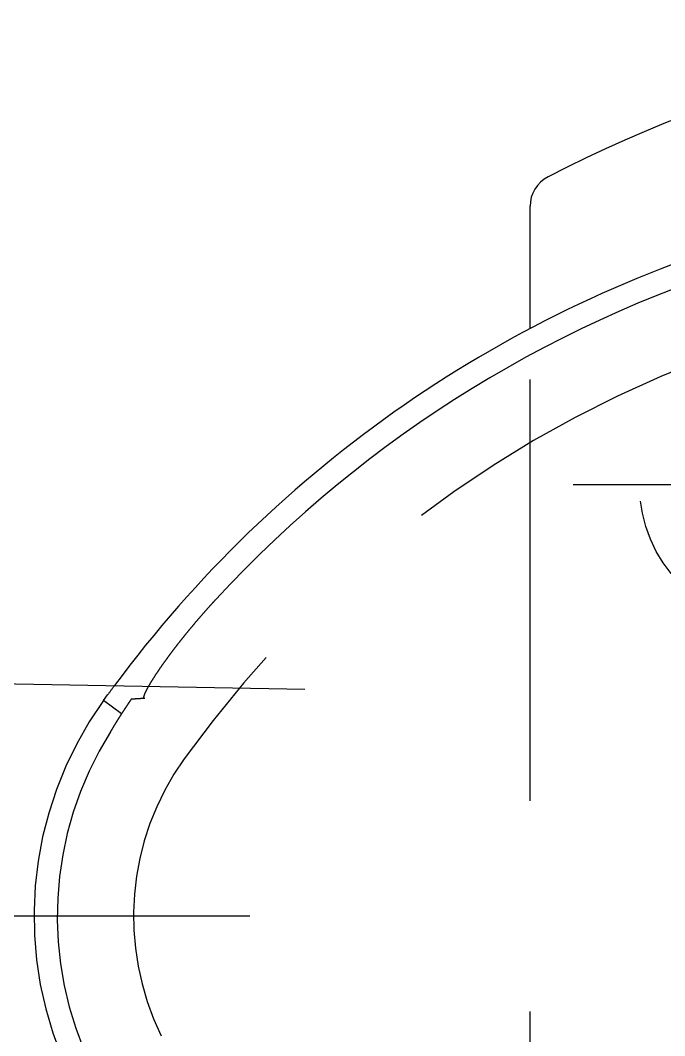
# Model space of a CAD drawing. Extents: x -128 to 60, y -136 to 42.
# Drawn here: x -35.37 to -15.94, y 9.4 to 40 of the extents above; entities that cross this region are included whole.
import ezdxf

# ---------------------------------------------------------------- set-up
doc = ezdxf.new("R2010")
doc.units = 0
doc.linetypes.add('CENTER', pattern=[50.8, 31.75, -6.35, 6.35, -6.35])
doc.linetypes.add('DASHED', pattern=[19.05, 12.7, -6.35])
doc.layers.get('0').update_dxf_attribs({"linetype": 'CONTINUOUS'})
doc.layers.add('CENTER', color=1, linetype='CONTINUOUS')

msp = doc.modelspace()

# ---------------------------------------------------------------- linework, layer by layer
at = {"color": 7, "linetype": 'CONTINUOUS'}
for p, q in [((-20, 30.71), (-20, 34.395)), ((-104.926, 21.289), (-26.789, 19.848))]:
    msp.add_line(p, q, dxfattribs=at)
at = {"color": 3, "linetype": 'DASHED'}
for p, q in [((-20, -2.571), (-20, 30.71)), ((-32.865, 19.5), (-32.741, 19.671)), ((-32.318, 19.107), (-32.865, 19.5))]:
    msp.add_line(p, q, dxfattribs=at)
at = {"color": 7}
msp.add_polyline3d([(-31.499, 19.935, 0), (-31.496, 19.94, 0), (-31.493, 19.946, 0), (-31.49, 19.951, 0), (-31.486, 19.957, 0), (-31.483, 19.963, 0), (-31.48, 19.969, 0), (-31.477, 19.974, 0), (-31.473, 19.98, 0), (-31.47, 19.986, 0), (-31.466, 19.992, 0), (-31.463, 19.998, 0), (-31.459, 20.004, 0), (-31.456, 20.01, 0), (-31.452, 20.016, 0), (-31.449, 20.022, 0), (-31.445, 20.028, 0), (-31.441, 20.034, 0), (-31.438, 20.041, 0), (-31.434, 20.047, 0), (-31.43, 20.053, 0), (-31.426, 20.059, 0), (-31.422, 20.066, 0), (-31.419, 20.072, 0), (-31.415, 20.078, 0), (-31.411, 20.085, 0), (-31.407, 20.091, 0), (-31.403, 20.097, 0), (-31.399, 20.104, 0), (-31.395, 20.11, 0), (-31.391, 20.117, 0), (-31.387, 20.123, 0), (-31.383, 20.13, 0), (-31.379, 20.137, 0), (-31.375, 20.143, 0), (-31.37, 20.15, 0), (-31.366, 20.157, 0), (-31.362, 20.163, 0), (-31.358, 20.17, 0), (-31.354, 20.177, 0), (-31.349, 20.183, 0), (-31.345, 20.19, 0), (-31.34, 20.197, 0), (-31.336, 20.204, 0), (-31.332, 20.211, 0), (-31.327, 20.218, 0), (-31.323, 20.225, 0), (-31.318, 20.232, 0), (-31.314, 20.239, 0), (-31.309, 20.246, 0), (-31.305, 20.253, 0), (-31.3, 20.26, 0), (-31.296, 20.267, 0), (-31.291, 20.274, 0), (-31.286, 20.281, 0), (-31.281, 20.289, 0), (-31.277, 20.296, 0), (-31.272, 20.303, 0), (-31.267, 20.31, 0), (-31.262, 20.318, 0), (-31.258, 20.325, 0), (-31.253, 20.332, 0), (-31.248, 20.34, 0), (-31.243, 20.347, 0), (-31.238, 20.354, 0), (-31.233, 20.362, 0), (-31.228, 20.369, 0), (-31.223, 20.377, 0), (-31.218, 20.384, 0), (-31.213, 20.392, 0), (-31.208, 20.399, 0), (-31.203, 20.407, 0), (-31.198, 20.414, 0), (-31.192, 20.422, 0), (-31.187, 20.43, 0), (-31.182, 20.437, 0), (-31.177, 20.445, 0), (-31.172, 20.453, 0), (-31.166, 20.46, 0), (-31.161, 20.468, 0), (-31.156, 20.476, 0), (-31.15, 20.484, 0), (-31.145, 20.491, 0), (-31.14, 20.499, 0), (-31.134, 20.507, 0), (-31.129, 20.515, 0), (-31.123, 20.523, 0), (-31.118, 20.53, 0), (-31.112, 20.538, 0), (-31.107, 20.546, 0), (-31.101, 20.554, 0), (-31.096, 20.562, 0), (-31.09, 20.57, 0), (-31.084, 20.578, 0), (-31.079, 20.586, 0), (-31.073, 20.594, 0), (-31.068, 20.602, 0), (-31.062, 20.61, 0), (-31.056, 20.618, 0), (-31.051, 20.626, 0), (-31.045, 20.634, 0), (-31.039, 20.642, 0), (-31.033, 20.651, 0), (-31.027, 20.659, 0), (-31.022, 20.667, 0), (-31.016, 20.675, 0), (-31.01, 20.683, 0), (-31.004, 20.691, 0), (-30.998, 20.7, 0), (-30.992, 20.708, 0), (-30.986, 20.716, 0), (-30.98, 20.724, 0), (-30.974, 20.733, 0), (-30.968, 20.741, 0), (-30.962, 20.749, 0), (-30.956, 20.757, 0), (-30.951, 20.766, 0), (-30.944, 20.774, 0), (-30.938, 20.782, 0), (-30.932, 20.791, 0), (-30.926, 20.799, 0), (-30.92, 20.807, 0), (-30.914, 20.816, 0), (-30.908, 20.824, 0), (-30.901, 20.833, 0), (-30.895, 20.841, 0), (-30.889, 20.849, 0), (-30.883, 20.858, 0), (-30.877, 20.866, 0), (-30.87, 20.875, 0), (-30.864, 20.883, 0), (-30.858, 20.892, 0), (-30.851, 20.9, 0), (-30.845, 20.909, 0), (-30.839, 20.917, 0), (-30.832, 20.926, 0), (-30.826, 20.934, 0), (-30.82, 20.943, 0), (-30.813, 20.951, 0), (-30.807, 20.96, 0), (-30.8, 20.969, 0), (-30.794, 20.977, 0), (-30.787, 20.986, 0), (-30.781, 20.994, 0), (-30.774, 21.003, 0), (-30.768, 21.012, 0), (-30.761, 21.02, 0), (-30.755, 21.029, 0), (-30.748, 21.038, 0), (-30.741, 21.046, 0), (-30.735, 21.055, 0), (-30.728, 21.064, 0), (-30.722, 21.072, 0), (-30.715, 21.081, 0), (-30.708, 21.09, 0), (-30.702, 21.099, 0), (-30.695, 21.107, 0), (-30.688, 21.116, 0), (-30.681, 21.125, 0), (-30.675, 21.133, 0), (-30.668, 21.142, 0), (-30.661, 21.151, 0), (-30.654, 21.16, 0), (-30.648, 21.169, 0), (-30.641, 21.177, 0), (-30.634, 21.186, 0), (-30.627, 21.195, 0), (-30.62, 21.204, 0), (-30.613, 21.212, 0), (-30.607, 21.221, 0), (-30.6, 21.23, 0), (-30.593, 21.239, 0), (-30.586, 21.248, 0), (-30.579, 21.256, 0), (-30.572, 21.265, 0), (-30.565, 21.274, 0), (-30.558, 21.283, 0), (-30.551, 21.292, 0), (-30.544, 21.301, 0), (-30.537, 21.309, 0), (-30.53, 21.318, 0), (-30.523, 21.327, 0), (-30.516, 21.336, 0), (-30.509, 21.345, 0), (-30.502, 21.354, 0), (-30.495, 21.363, 0), (-30.488, 21.372, 0), (-30.481, 21.381, 0), (-30.474, 21.389, 0), (-30.467, 21.398, 0), (-30.46, 21.407, 0), (-30.453, 21.416, 0), (-30.445, 21.425, 0), (-30.438, 21.434, 0), (-30.431, 21.443, 0), (-30.424, 21.452, 0), (-30.417, 21.46, 0), (-30.41, 21.469, 0), (-30.402, 21.478, 0), (-30.395, 21.487, 0), (-30.388, 21.496, 0), (-30.381, 21.505, 0), (-30.373, 21.514, 0), (-30.366, 21.523, 0), (-30.359, 21.532, 0), (-30.352, 21.541, 0), (-30.344, 21.55, 0), (-30.337, 21.558, 0), (-30.33, 21.567, 0), (-30.323, 21.576, 0), (-30.315, 21.585, 0), (-30.308, 21.594, 0), (-30.301, 21.603, 0), (-30.293, 21.612, 0), (-30.286, 21.621, 0), (-30.279, 21.63, 0), (-30.271, 21.639, 0), (-30.264, 21.648, 0), (-30.256, 21.657, 0), (-30.249, 21.666, 0), (-30.242, 21.674, 0), (-30.234, 21.683, 0), (-30.227, 21.692, 0), (-30.219, 21.701, 0), (-30.212, 21.71, 0), (-30.204, 21.719, 0), (-30.197, 21.728, 0), (-30.189, 21.737, 0), (-30.182, 21.746, 0), (-30.174, 21.755, 0), (-30.167, 21.764, 0), (-30.159, 21.773, 0), (-30.152, 21.782, 0), (-30.144, 21.791, 0), (-30.137, 21.8, 0), (-30.129, 21.809, 0), (-30.122, 21.818, 0), (-30.114, 21.827, 0), (-30.106, 21.836, 0), (-30.099, 21.845, 0), (-30.091, 21.854, 0), (-30.084, 21.863, 0), (-30.076, 21.872, 0), (-30.068, 21.881, 0), (-30.061, 21.89, 0), (-30.053, 21.899, 0), (-30.045, 21.908, 0), (-30.038, 21.917, 0), (-30.03, 21.926, 0), (-30.022, 21.935, 0), (-30.015, 21.944, 0), (-30.007, 21.953, 0), (-29.999, 21.962, 0), (-29.991, 21.971, 0), (-29.984, 21.98, 0), (-29.976, 21.988, 0), (-29.968, 21.997, 0), (-29.96, 22.006, 0), (-29.953, 22.015, 0), (-29.945, 22.024, 0), (-29.937, 22.033, 0), (-29.929, 22.042, 0), (-29.922, 22.051, 0), (-29.914, 22.06, 0), (-29.906, 22.069, 0), (-29.898, 22.078, 0), (-29.89, 22.087, 0), (-29.882, 22.096, 0), (-29.875, 22.105, 0), (-29.867, 22.114, 0), (-29.859, 22.123, 0), (-29.851, 22.132, 0), (-29.843, 22.141, 0), (-29.835, 22.15, 0), (-29.827, 22.159, 0), (-29.819, 22.168, 0), (-29.811, 22.177, 0), (-29.803, 22.186, 0), (-29.796, 22.195, 0), (-29.788, 22.204, 0), (-29.78, 22.213, 0), (-29.772, 22.222, 0), (-29.764, 22.231, 0), (-29.756, 22.24, 0), (-29.748, 22.249, 0), (-29.74, 22.258, 0), (-29.732, 22.267, 0), (-29.724, 22.276, 0), (-29.716, 22.285, 0), (-29.708, 22.294, 0), (-29.7, 22.302, 0), (-29.692, 22.311, 0), (-29.684, 22.32, 0), (-29.676, 22.329, 0), (-29.668, 22.338, 0), (-29.66, 22.347, 0), (-29.652, 22.356, 0), (-29.643, 22.365, 0), (-29.636, 22.374, 0), (-29.627, 22.383, 0), (-29.619, 22.392, 0), (-29.611, 22.401, 0), (-29.603, 22.41, 0), (-29.595, 22.419, 0), (-29.587, 22.428, 0), (-29.579, 22.437, 0), (-29.571, 22.445, 0), (-29.563, 22.454, 0), (-29.554, 22.463, 0), (-29.546, 22.472, 0), (-29.538, 22.481, 0), (-29.53, 22.49, 0), (-29.522, 22.499, 0), (-29.514, 22.508, 0), (-29.506, 22.517, 0), (-29.497, 22.526, 0), (-29.489, 22.535, 0), (-29.481, 22.543, 0), (-29.473, 22.552, 0), (-29.465, 22.561, 0)], dxfattribs=at)
at = {"color": 3}
for points in [[(-31.617, 19.568, 0), (-31.618, 19.568, 0), (-31.618, 19.568, 0), (-31.619, 19.568, 0), (-31.619, 19.568, 0), (-31.62, 19.568, 0), (-31.62, 19.568, 0), (-31.621, 19.568, 0), (-31.621, 19.568, 0), (-31.622, 19.568, 0), (-31.622, 19.568, 0), (-31.623, 19.568, 0), (-31.623, 19.568, 0), (-31.624, 19.569, 0), (-31.624, 19.569, 0), (-31.625, 19.569, 0), (-31.625, 19.569, 0), (-31.626, 19.569, 0), (-31.626, 19.569, 0), (-31.627, 19.569, 0), (-31.627, 19.569, 0), (-31.628, 19.569, 0), (-31.628, 19.569, 0), (-31.628, 19.57, 0), (-31.629, 19.57, 0), (-31.629, 19.57, 0), (-31.63, 19.57, 0), (-31.63, 19.57, 0), (-31.63, 19.57, 0), (-31.631, 19.57, 0), (-31.631, 19.571, 0), (-31.632, 19.571, 0), (-31.632, 19.571, 0), (-31.632, 19.571, 0), (-31.633, 19.572, 0), (-31.633, 19.572, 0), (-31.633, 19.572, 0), (-31.634, 19.572, 0), (-31.634, 19.573, 0), (-31.634, 19.573, 0), (-31.635, 19.573, 0), (-31.635, 19.573, 0), (-31.635, 19.573, 0), (-31.636, 19.574, 0), (-31.636, 19.574, 0), (-31.636, 19.574, 0), (-31.637, 19.575, 0), (-31.637, 19.575, 0), (-31.637, 19.575, 0), (-31.637, 19.576, 0), (-31.638, 19.576, 0), (-31.638, 19.576, 0), (-31.638, 19.577, 0), (-31.638, 19.577, 0), (-31.639, 19.578, 0), (-31.639, 19.578, 0), (-31.639, 19.578, 0), (-31.639, 19.579, 0), (-31.64, 19.579, 0), (-31.64, 19.579, 0), (-31.64, 19.58, 0), (-31.64, 19.58, 0), (-31.64, 19.581, 0), (-31.641, 19.581, 0), (-31.641, 19.582, 0), (-31.641, 19.582, 0), (-31.641, 19.583, 0), (-31.641, 19.583, 0), (-31.642, 19.584, 0), (-31.642, 19.584, 0), (-31.642, 19.584, 0), (-31.642, 19.585, 0), (-31.642, 19.585, 0), (-31.642, 19.586, 0), (-31.642, 19.587, 0), (-31.642, 19.587, 0), (-31.643, 19.588, 0), (-31.643, 19.588, 0), (-31.643, 19.589, 0), (-31.643, 19.589, 0), (-31.643, 19.59, 0), (-31.643, 19.59, 0), (-31.643, 19.591, 0), (-31.643, 19.592, 0), (-31.643, 19.592, 0), (-31.643, 19.593, 0), (-31.643, 19.593, 0), (-31.643, 19.594, 0), (-31.643, 19.595, 0), (-31.643, 19.595, 0), (-31.644, 19.596, 0), (-31.644, 19.597, 0), (-31.644, 19.597, 0), (-31.644, 19.598, 0), (-31.644, 19.599, 0), (-31.644, 19.599, 0), (-31.644, 19.6, 0), (-31.644, 19.601, 0), (-31.644, 19.602, 0), (-31.644, 19.602, 0), (-31.644, 19.603, 0), (-31.643, 19.604, 0), (-31.643, 19.604, 0), (-31.643, 19.605, 0), (-31.643, 19.606, 0), (-31.643, 19.607, 0), (-31.643, 19.607, 0), (-31.643, 19.608, 0), (-31.643, 19.609, 0), (-31.643, 19.61, 0), (-31.643, 19.611, 0), (-31.643, 19.611, 0), (-31.643, 19.612, 0), (-31.643, 19.613, 0), (-31.643, 19.614, 0), (-31.642, 19.615, 0), (-31.642, 19.616, 0), (-31.642, 19.616, 0), (-31.642, 19.617, 0), (-31.642, 19.618, 0), (-31.642, 19.619, 0), (-31.642, 19.62, 0), (-31.642, 19.621, 0), (-31.641, 19.622, 0), (-31.641, 19.623, 0), (-31.641, 19.623, 0), (-31.641, 19.624, 0), (-31.641, 19.625, 0), (-31.64, 19.626, 0), (-31.64, 19.627, 0), (-31.64, 19.628, 0), (-31.64, 19.629, 0), (-31.64, 19.63, 0), (-31.639, 19.631, 0), (-31.639, 19.632, 0), (-31.639, 19.633, 0), (-31.639, 19.634, 0), (-31.639, 19.635, 0), (-31.638, 19.636, 0), (-31.638, 19.637, 0), (-31.638, 19.638, 0), (-31.637, 19.639, 0), (-31.637, 19.64, 0), (-31.637, 19.641, 0), (-31.637, 19.642, 0), (-31.636, 19.643, 0), (-31.636, 19.644, 0), (-31.636, 19.645, 0), (-31.635, 19.647, 0), (-31.635, 19.648, 0), (-31.635, 19.649, 0), (-31.634, 19.65, 0), (-31.634, 19.651, 0), (-31.634, 19.652, 0), (-31.634, 19.653, 0), (-31.633, 19.654, 0), (-31.633, 19.656, 0), (-31.632, 19.657, 0), (-31.632, 19.658, 0), (-31.632, 19.659, 0), (-31.631, 19.66, 0), (-31.631, 19.662, 0), (-31.631, 19.663, 0), (-31.63, 19.664, 0), (-31.63, 19.665, 0), (-31.629, 19.666, 0), (-31.629, 19.668, 0), (-31.628, 19.669, 0), (-31.628, 19.67, 0), (-31.628, 19.671, 0), (-31.627, 19.673, 0), (-31.627, 19.674, 0), (-31.626, 19.675, 0), (-31.626, 19.676, 0), (-31.625, 19.678, 0), (-31.625, 19.679, 0), (-31.624, 19.68, 0), (-31.624, 19.682, 0), (-31.623, 19.683, 0), (-31.623, 19.684, 0), (-31.622, 19.686, 0), (-31.622, 19.687, 0), (-31.621, 19.688, 0), (-31.621, 19.69, 0), (-31.62, 19.691, 0), (-31.62, 19.692, 0), (-31.619, 19.694, 0), (-31.619, 19.695, 0), (-31.618, 19.696, 0), (-31.618, 19.698, 0), (-31.617, 19.699, 0), (-31.617, 19.701, 0), (-31.616, 19.702, 0), (-31.616, 19.703, 0), (-31.615, 19.705, 0), (-31.614, 19.706, 0), (-31.614, 19.708, 0), (-31.613, 19.709, 0), (-31.613, 19.711, 0), (-31.612, 19.712, 0), (-31.611, 19.714, 0), (-31.611, 19.715, 0), (-31.61, 19.717, 0), (-31.609, 19.718, 0), (-31.609, 19.72, 0), (-31.608, 19.721, 0), (-31.608, 19.723, 0), (-31.607, 19.724, 0), (-31.606, 19.726, 0), (-31.606, 19.727, 0), (-31.605, 19.729, 0), (-31.604, 19.73, 0), (-31.604, 19.732, 0), (-31.603, 19.733, 0), (-31.602, 19.735, 0), (-31.602, 19.736, 0), (-31.601, 19.738, 0), (-31.6, 19.74, 0), (-31.599, 19.741, 0), (-31.599, 19.743, 0), (-31.598, 19.744, 0), (-31.597, 19.746, 0), (-31.596, 19.748, 0), (-31.596, 19.749, 0), (-31.595, 19.751, 0), (-31.594, 19.753, 0), (-31.593, 19.754, 0), (-31.593, 19.756, 0), (-31.592, 19.757, 0), (-31.591, 19.759, 0), (-31.59, 19.761, 0), (-31.59, 19.762, 0), (-31.589, 19.764, 0), (-31.588, 19.766, 0), (-31.587, 19.767, 0), (-31.586, 19.769, 0), (-31.586, 19.771, 0), (-31.585, 19.773, 0), (-31.584, 19.774, 0), (-31.583, 19.776, 0), (-31.582, 19.778, 0), (-31.581, 19.779, 0), (-31.581, 19.781, 0), (-31.58, 19.783, 0), (-31.579, 19.785, 0), (-31.578, 19.787, 0), (-31.577, 19.788, 0), (-31.576, 19.79, 0), (-31.576, 19.792, 0), (-31.575, 19.794, 0), (-31.574, 19.795, 0), (-31.573, 19.797, 0), (-31.572, 19.799, 0), (-31.571, 19.801, 0), (-31.57, 19.803, 0), (-31.569, 19.805, 0), (-31.568, 19.806, 0), (-31.567, 19.808, 0), (-31.566, 19.81, 0), (-31.566, 19.812, 0), (-31.564, 19.814, 0), (-31.564, 19.816, 0), (-31.563, 19.817, 0), (-31.562, 19.819, 0), (-31.561, 19.821, 0), (-31.56, 19.823, 0), (-31.559, 19.825, 0), (-31.558, 19.827, 0), (-31.557, 19.829, 0), (-31.556, 19.831, 0), (-31.555, 19.833, 0), (-31.554, 19.835, 0), (-31.553, 19.837, 0), (-31.552, 19.838, 0), (-31.551, 19.84, 0), (-31.55, 19.842, 0), (-31.549, 19.844, 0), (-31.548, 19.846, 0), (-31.547, 19.848, 0), (-31.546, 19.85, 0), (-31.545, 19.852, 0), (-31.544, 19.854, 0), (-31.543, 19.856, 0), (-31.541, 19.858, 0), (-31.54, 19.86, 0), (-31.539, 19.862, 0), (-31.538, 19.864, 0), (-31.537, 19.866, 0), (-31.536, 19.868, 0), (-31.535, 19.87, 0), (-31.534, 19.872, 0), (-31.533, 19.875, 0), (-31.532, 19.877, 0), (-31.53, 19.879, 0), (-31.529, 19.881, 0), (-31.528, 19.883, 0), (-31.527, 19.885, 0), (-31.526, 19.887, 0), (-31.525, 19.889, 0), (-31.524, 19.891, 0), (-31.523, 19.893, 0), (-31.521, 19.895, 0), (-31.52, 19.898, 0), (-31.519, 19.9, 0), (-31.518, 19.902, 0), (-31.517, 19.904, 0), (-31.515, 19.906, 0), (-31.514, 19.908, 0), (-31.513, 19.91, 0), (-31.512, 19.913, 0), (-31.511, 19.915, 0), (-31.509, 19.917, 0), (-31.508, 19.919, 0), (-31.507, 19.921, 0), (-31.506, 19.924, 0), (-31.504, 19.926, 0), (-31.503, 19.928, 0), (-31.502, 19.93, 0), (-31.501, 19.932, 0), (-31.499, 19.935, 0)], [(-32.029, 19.543, 0), (-32.031, 19.539, 0), (-32.034, 19.536, 0), (-32.036, 19.532, 0), (-32.038, 19.529, 0), (-32.041, 19.526, 0), (-32.043, 19.522, 0), (-32.045, 19.519, 0), (-32.047, 19.515, 0), (-32.05, 19.512, 0), (-32.052, 19.509, 0), (-32.054, 19.505, 0), (-32.057, 19.502, 0), (-32.059, 19.498, 0), (-32.061, 19.495, 0), (-32.063, 19.491, 0), (-32.066, 19.488, 0), (-32.068, 19.485, 0), (-32.07, 19.481, 0), (-32.073, 19.478, 0), (-32.075, 19.474, 0), (-32.077, 19.471, 0), (-32.08, 19.468, 0), (-32.082, 19.464, 0), (-32.084, 19.461, 0), (-32.086, 19.457, 0), (-32.089, 19.454, 0), (-32.091, 19.45, 0), (-32.093, 19.447, 0), (-32.096, 19.444, 0), (-32.098, 19.44, 0), (-32.1, 19.437, 0), (-32.102, 19.433, 0), (-32.105, 19.43, 0), (-32.107, 19.427, 0), (-32.109, 19.423, 0), (-32.111, 19.42, 0), (-32.114, 19.416, 0), (-32.116, 19.413, 0), (-32.118, 19.409, 0), (-32.121, 19.406, 0), (-32.123, 19.402, 0), (-32.125, 19.399, 0), (-32.127, 19.396, 0), (-32.13, 19.392, 0), (-32.132, 19.389, 0), (-32.134, 19.385, 0), (-32.137, 19.382, 0), (-32.139, 19.379, 0), (-32.141, 19.375, 0), (-32.144, 19.372, 0), (-32.146, 19.368, 0), (-32.148, 19.365, 0), (-32.15, 19.361, 0), (-32.153, 19.358, 0), (-32.155, 19.355, 0), (-32.157, 19.351, 0), (-32.159, 19.348, 0), (-32.162, 19.344, 0), (-32.164, 19.341, 0), (-32.166, 19.337, 0), (-32.169, 19.334, 0), (-32.171, 19.331, 0), (-32.173, 19.327, 0), (-32.175, 19.324, 0), (-32.178, 19.32, 0), (-32.18, 19.317, 0), (-32.182, 19.313, 0), (-32.184, 19.31, 0), (-32.187, 19.306, 0), (-32.189, 19.303, 0), (-32.191, 19.3, 0), (-32.194, 19.296, 0), (-32.196, 19.293, 0), (-32.198, 19.289, 0), (-32.2, 19.286, 0), (-32.203, 19.282, 0), (-32.205, 19.279, 0), (-32.207, 19.276, 0), (-32.209, 19.272, 0), (-32.212, 19.269, 0), (-32.214, 19.265, 0), (-32.216, 19.262, 0), (-32.218, 19.258, 0), (-32.221, 19.255, 0), (-32.223, 19.252, 0), (-32.225, 19.248, 0), (-32.228, 19.245, 0), (-32.23, 19.241, 0), (-32.232, 19.238, 0), (-32.234, 19.234, 0), (-32.237, 19.231, 0), (-32.239, 19.227, 0), (-32.241, 19.224, 0), (-32.243, 19.221, 0), (-32.246, 19.217, 0), (-32.248, 19.214, 0), (-32.25, 19.21, 0), (-32.253, 19.207, 0), (-32.255, 19.203, 0), (-32.257, 19.2, 0), (-32.259, 19.197, 0), (-32.262, 19.193, 0), (-32.264, 19.19, 0), (-32.266, 19.186, 0), (-32.268, 19.183, 0), (-32.271, 19.179, 0), (-32.273, 19.176, 0), (-32.275, 19.172, 0), (-32.278, 19.169, 0), (-32.28, 19.165, 0), (-32.282, 19.162, 0), (-32.284, 19.159, 0), (-32.286, 19.155, 0), (-32.289, 19.152, 0), (-32.291, 19.148, 0), (-32.293, 19.145, 0), (-32.296, 19.141, 0), (-32.298, 19.138, 0), (-32.3, 19.134, 0), (-32.302, 19.131, 0), (-32.305, 19.128, 0), (-32.307, 19.124, 0), (-32.309, 19.121, 0), (-32.311, 19.117, 0), (-32.314, 19.114, 0), (-32.316, 19.11, 0), (-32.318, 19.107, 0)], [(-31.617, 19.568, 0), (-31.62, 19.568, 0), (-31.624, 19.568, 0), (-31.627, 19.568, 0), (-31.63, 19.567, 0), (-31.634, 19.567, 0), (-31.637, 19.567, 0), (-31.64, 19.567, 0), (-31.643, 19.567, 0), (-31.647, 19.566, 0), (-31.65, 19.566, 0), (-31.653, 19.566, 0), (-31.656, 19.566, 0), (-31.66, 19.565, 0), (-31.663, 19.565, 0), (-31.666, 19.565, 0), (-31.669, 19.565, 0), (-31.673, 19.564, 0), (-31.676, 19.564, 0), (-31.679, 19.564, 0), (-31.683, 19.564, 0), (-31.686, 19.564, 0), (-31.689, 19.563, 0), (-31.692, 19.563, 0), (-31.696, 19.563, 0), (-31.699, 19.563, 0), (-31.702, 19.562, 0), (-31.705, 19.562, 0), (-31.709, 19.562, 0), (-31.712, 19.562, 0), (-31.715, 19.562, 0), (-31.718, 19.561, 0), (-31.722, 19.561, 0), (-31.725, 19.561, 0), (-31.728, 19.561, 0), (-31.731, 19.561, 0), (-31.735, 19.56, 0), (-31.738, 19.56, 0), (-31.741, 19.56, 0), (-31.744, 19.56, 0), (-31.748, 19.56, 0), (-31.751, 19.559, 0), (-31.754, 19.559, 0), (-31.757, 19.559, 0), (-31.761, 19.559, 0), (-31.764, 19.558, 0), (-31.767, 19.558, 0), (-31.77, 19.558, 0), (-31.774, 19.558, 0), (-31.777, 19.558, 0), (-31.78, 19.558, 0), (-31.783, 19.557, 0), (-31.787, 19.557, 0), (-31.79, 19.557, 0), (-31.793, 19.557, 0), (-31.796, 19.556, 0), (-31.8, 19.556, 0), (-31.803, 19.556, 0), (-31.806, 19.556, 0), (-31.809, 19.556, 0), (-31.813, 19.555, 0), (-31.816, 19.555, 0), (-31.819, 19.555, 0), (-31.822, 19.555, 0), (-31.826, 19.555, 0), (-31.829, 19.555, 0), (-31.832, 19.554, 0), (-31.835, 19.554, 0), (-31.838, 19.554, 0), (-31.842, 19.554, 0), (-31.845, 19.553, 0), (-31.848, 19.553, 0), (-31.852, 19.553, 0), (-31.855, 19.553, 0), (-31.858, 19.553, 0), (-31.861, 19.552, 0), (-31.864, 19.552, 0), (-31.868, 19.552, 0), (-31.871, 19.552, 0), (-31.874, 19.552, 0), (-31.877, 19.552, 0), (-31.881, 19.551, 0), (-31.884, 19.551, 0), (-31.887, 19.551, 0), (-31.89, 19.551, 0), (-31.893, 19.551, 0), (-31.897, 19.55, 0), (-31.9, 19.55, 0), (-31.903, 19.55, 0), (-31.907, 19.55, 0), (-31.91, 19.55, 0), (-31.913, 19.549, 0), (-31.916, 19.549, 0), (-31.919, 19.549, 0), (-31.923, 19.549, 0), (-31.926, 19.549, 0), (-31.929, 19.549, 0), (-31.932, 19.548, 0), (-31.936, 19.548, 0), (-31.939, 19.548, 0), (-31.942, 19.548, 0), (-31.945, 19.548, 0), (-31.948, 19.547, 0), (-31.952, 19.547, 0), (-31.955, 19.547, 0), (-31.958, 19.547, 0), (-31.961, 19.547, 0), (-31.965, 19.547, 0), (-31.968, 19.546, 0), (-31.971, 19.546, 0), (-31.974, 19.546, 0), (-31.977, 19.546, 0), (-31.981, 19.546, 0), (-31.984, 19.545, 0), (-31.987, 19.545, 0), (-31.99, 19.545, 0), (-31.994, 19.545, 0), (-31.997, 19.545, 0), (-32, 19.544, 0), (-32.003, 19.544, 0), (-32.006, 19.544, 0), (-32.01, 19.544, 0), (-32.013, 19.544, 0), (-32.016, 19.544, 0), (-32.019, 19.543, 0), (-32.023, 19.543, 0), (-32.026, 19.543, 0), (-32.029, 19.543, 0)], [(-32.318, 19.107, 0), (-32.321, 19.103, 0), (-32.324, 19.099, 0), (-32.326, 19.094, 0), (-32.329, 19.09, 0), (-32.332, 19.086, 0), (-32.334, 19.082, 0), (-32.337, 19.078, 0), (-32.34, 19.073, 0), (-32.343, 19.069, 0), (-32.345, 19.065, 0), (-32.348, 19.061, 0), (-32.351, 19.057, 0), (-32.353, 19.053, 0), (-32.356, 19.048, 0), (-32.359, 19.044, 0), (-32.361, 19.04, 0), (-32.364, 19.036, 0), (-32.367, 19.032, 0), (-32.37, 19.027, 0), (-32.372, 19.023, 0), (-32.375, 19.019, 0), (-32.378, 19.015, 0), (-32.38, 19.011, 0), (-32.383, 19.006, 0), (-32.386, 19.002, 0), (-32.388, 18.998, 0), (-32.391, 18.994, 0), (-32.394, 18.99, 0), (-32.396, 18.985, 0), (-32.399, 18.981, 0), (-32.402, 18.977, 0), (-32.404, 18.973, 0), (-32.407, 18.969, 0), (-32.41, 18.964, 0), (-32.412, 18.96, 0), (-32.415, 18.956, 0), (-32.418, 18.952, 0), (-32.42, 18.948, 0), (-32.423, 18.943, 0), (-32.426, 18.939, 0), (-32.428, 18.935, 0), (-32.431, 18.93, 0), (-32.434, 18.926, 0), (-32.436, 18.922, 0), (-32.439, 18.918, 0), (-32.442, 18.914, 0), (-32.444, 18.909, 0), (-32.447, 18.905, 0), (-32.45, 18.901, 0), (-32.452, 18.897, 0), (-32.455, 18.892, 0), (-32.458, 18.888, 0), (-32.46, 18.884, 0), (-32.463, 18.88, 0), (-32.465, 18.875, 0), (-32.468, 18.871, 0), (-32.471, 18.867, 0), (-32.473, 18.863, 0), (-32.476, 18.858, 0), (-32.479, 18.854, 0), (-32.481, 18.85, 0), (-32.484, 18.845, 0), (-32.487, 18.841, 0), (-32.489, 18.837, 0), (-32.492, 18.833, 0), (-32.495, 18.828, 0), (-32.497, 18.824, 0), (-32.5, 18.82, 0), (-32.502, 18.816, 0), (-32.505, 18.811, 0), (-32.508, 18.807, 0), (-32.51, 18.803, 0), (-32.513, 18.798, 0), (-32.515, 18.794, 0), (-32.518, 18.79, 0), (-32.521, 18.785, 0), (-32.523, 18.781, 0), (-32.526, 18.777, 0), (-32.529, 18.773, 0), (-32.531, 18.768, 0), (-32.534, 18.764, 0), (-32.536, 18.76, 0), (-32.539, 18.755, 0), (-32.541, 18.751, 0), (-32.544, 18.747, 0), (-32.547, 18.742, 0), (-32.549, 18.738, 0), (-32.552, 18.734, 0), (-32.554, 18.729, 0), (-32.557, 18.725, 0), (-32.56, 18.721, 0), (-32.562, 18.716, 0), (-32.565, 18.712, 0), (-32.567, 18.708, 0), (-32.57, 18.703, 0), (-32.573, 18.699, 0), (-32.575, 18.695, 0), (-32.578, 18.69, 0), (-32.58, 18.686, 0), (-32.583, 18.682, 0), (-32.586, 18.677, 0), (-32.588, 18.673, 0), (-32.591, 18.669, 0), (-32.593, 18.664, 0), (-32.596, 18.66, 0), (-32.598, 18.655, 0), (-32.601, 18.651, 0), (-32.603, 18.647, 0), (-32.606, 18.642, 0), (-32.609, 18.638, 0), (-32.611, 18.634, 0), (-32.614, 18.629, 0), (-32.616, 18.625, 0), (-32.619, 18.621, 0), (-32.621, 18.616, 0), (-32.624, 18.612, 0), (-32.627, 18.608, 0), (-32.629, 18.603, 0), (-32.632, 18.599, 0), (-32.634, 18.594, 0), (-32.637, 18.59, 0), (-32.639, 18.586, 0), (-32.642, 18.581, 0), (-32.644, 18.577, 0), (-32.647, 18.572, 0), (-32.649, 18.568, 0), (-32.652, 18.564, 0)]]:
    msp.add_polyline3d(points, dxfattribs=at)
at = {"color": 3, "linetype": 'DASHED'}
msp.add_circle((-12.5, 26), 4.2, dxfattribs=at)
at = {"color": 7, "linetype": 'CONTINUOUS'}
for centre, radius, start, end in [((0, -2.5), 42.5, 62.7527, 117.2473), ((-19, 34.395), 1, 117.2473, 180), ((-2.57, -2.278), 37.31, 105.9138, 143.4259), ((-2.57, -2.278), 36.61, 105.9138, 137.2754)]:
    msp.add_arc(centre, radius, start, end, dxfattribs=at)
at = {"color": 3, "linetype": 'DASHED'}
for centre, radius, start, end in [((-2.57, -2.278), 34.31, 105.9138, 144.2886), ((-2.57, -2.278), 37.31, 143.4259, 143.965), ((-23.823, 13), 11.136, 144.2886, 206.2325), ((-23.823, 13), 10.436, 147.7811, 206.2325), ((-23.823, 13), 8.136, 144.2886, 206.2325)]:
    msp.add_arc(centre, radius, start, end, dxfattribs=at)
at = {"layer": 'CENTER', "color": 1, "linetype": 'CENTER'}
for p, q in [((-6.3, 26), (-18.7, 26)), ((-111, 13.014), (-24.789, 13.014))]:
    msp.add_line(p, q, dxfattribs=at)

doc.saveas('drawing.dxf')
